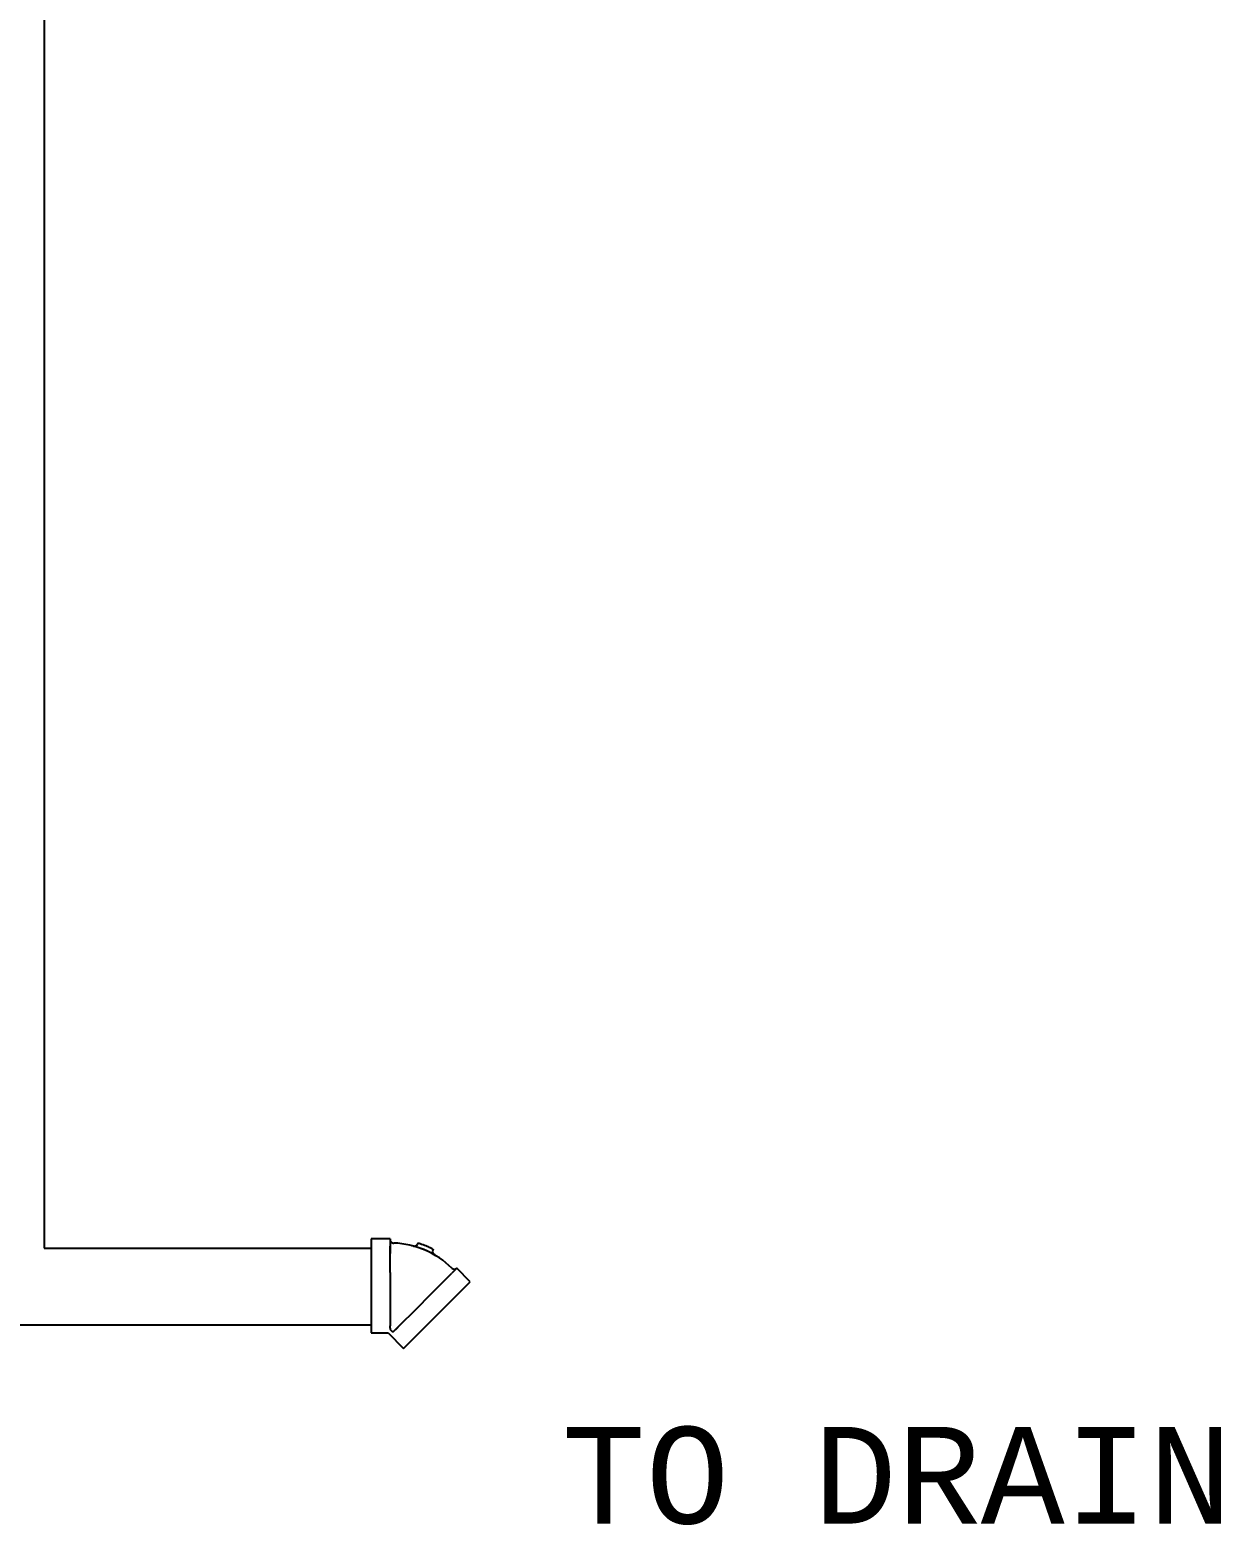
# Model space of a CAD drawing. Header units: millimetres. Extents: x 3124 to 89481, y 1963 to 26804.
# Drawn here: x 86087 to 87926, y 19183 to 21493 of the extents above; entities that cross this region are included whole.
import ezdxf

# ---------------------------------------------------------------- set-up
doc = ezdxf.new("R2010")
doc.units = ezdxf.units.MM
for name, color, linetype in [('2', 7, 'Continuous'), ('5', 2, 'Continuous'), ('60', 7, 'Continuous'), ('7', 7, 'Continuous')]:
    doc.layers.add(name, color=color, linetype=linetype)
doc.styles.add('MONOTXT', font='MONOTXT', dxfattribs={"height": 0.2})

msp = doc.modelspace()

# ---------------------------------------------------------------- linework, layer by layer
at = {"layer": '5', "color": 2, "linetype": 'Continuous'}
for p, q in [((86108.8, 19610.9), (86613.8, 19610.9)), ((85061.2, 19492.6), (86613.8, 19492.6))]:
    msp.add_line(p, q, dxfattribs=at)
at = {"layer": '60', "color": 2, "linetype": 'Continuous'}
msp.add_line((86108.8, 23674.7), (86108.8, 19610.9), dxfattribs=at)
at = {"layer": '7', "color": 2, "linetype": 'Continuous'}
for p, q in [((86613.5, 19625.6), (86613.5, 19480)), ((86642.9, 19625.6), (86613.5, 19625.6)), ((86613.5, 19618), (86613.5, 19487.7)), ((86642.9, 19625.6), (86642.9, 19602.7)), ((86642.9, 19624.2), (86642.9, 19625.6)), ((86642.9, 19602.7), (86642.9, 19614.3)), ((86685.9, 19618.8), (86685.3, 19617.2)), ((86642.9, 19573.4), (86642.9, 19602.7)), ((86709.7, 19609.2), (86709.1, 19607.6)), ((86642.9, 19573.4), (86642.9, 19532.2)), ((86709.1, 19542.9), (86731.3, 19565.1)), ((86731.3, 19565.1), (86738.3, 19572.2)), ((86746, 19579.9), (86738.3, 19572.2)), ((86745, 19578.8), (86746, 19579.9)), ((86766.7, 19559.1), (86746, 19579.9)), ((86663.7, 19456.1), (86766.7, 19559.1)), ((86669.2, 19461.6), (86761.3, 19553.6)), ((86680, 19513.8), (86709.1, 19542.9)), ((86642.9, 19532.2), (86642.9, 19500.8)), ((86642.9, 19500.8), (86642.9, 19490.9)), ((86680, 19513.8), (86659.3, 19493.1)), ((86613.5, 19480), (86639.9, 19480)), ((86639.9, 19480), (86663.7, 19456.1)), ((86642.9, 19487.5), (86642.9, 19490.9)), ((86648.2, 19482), (86659.3, 19493.1)), ((86659.3, 19493.1), (86651.1, 19484.9))]:
    msp.add_line(p, q, dxfattribs=at)
for centre, radius, start, end in [((86648.2, 19624.2), 5.37, 180, 276.5123), ((86642.8, 19482), 137, 45.6663, 87.4963), ((86644.1, 19481.6), 137, 60.0166, 76.2303), ((86680.3, 19619.3), 5.37, 255.268, 337.7121), ((86644.1, 19481.6), 143.4, 71.4889, 73.0505), ((86644.1, 19481.6), 143.4, 64.3853, 71.4889), ((86644.1, 19481.6), 143.4, 62.8052, 64.3853), ((86714, 19605.6), 5.37, 157.7121, 240.5928), ((86742.3, 19583.8), 5.37, 225, 315), ((86648.2, 19487.4), 5.37, 180, 270)]:
    msp.add_arc(centre, radius, start, end, dxfattribs=at)

# ---------------------------------------------------------------- texts
at = {"layer": '2', "color": 2, "linetype": 'Continuous', "style": 'MONOTXT'}
msp.add_text('TO DRAIN', height=149.53, dxfattribs=at).set_placement((86908.3, 19185.4))

doc.saveas('drawing.dxf')
